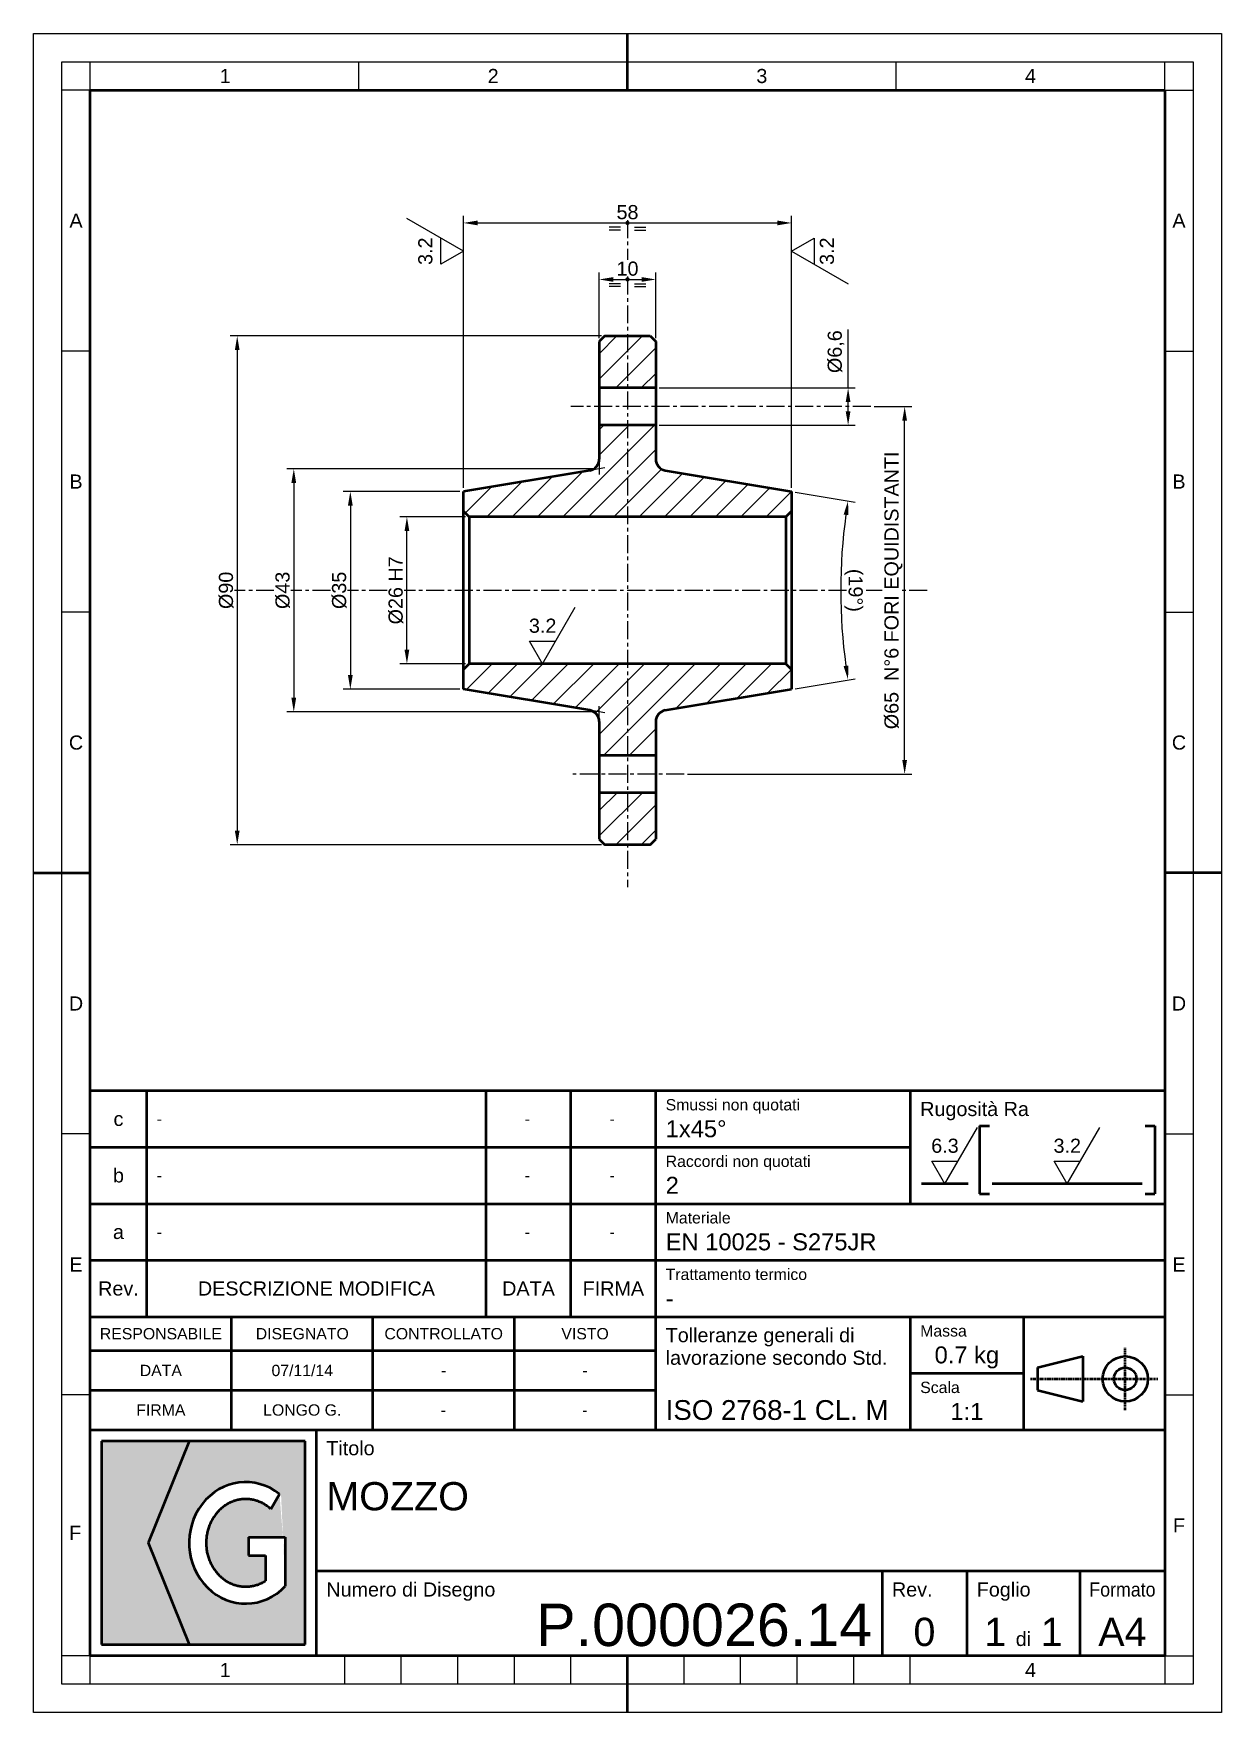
# Paper-space layout 'Foglio1' of a CAD drawing. Header units: millimetres. Extents: x -200 to 10, y -10 to 287.
# The model-space entities are those that its viewports show. They can reach past a viewport. Long polylines and large blocks are cut down to what shows.
import ezdxf
from ezdxf.enums import TextEntityAlignment as Align

# ---------------------------------------------------------------- set-up
doc = ezdxf.new("R2010")
doc.units = ezdxf.units.MM
doc.header["$LTSCALE"] = 0.1
doc.header["$PDSIZE"] = -5
doc.linetypes.add('CENTER', pattern=[50.8, 31.75, -6.35, 6.35, -6.35])
for name, color, linetype, lineweight in [('ASSE', 4, 'CENTER', 25), ('CARTIGLIO', 7, 'Continuous', 50), ('CONTORNO1', 7, 'Continuous', 50), ('QUOTA', 3, 'Continuous', 25), ('TRATTEGGIO', 1, 'Continuous', 25)]:
    doc.layers.add(name, color=color, linetype=linetype, lineweight=lineweight)
doc.layers.add('FINESTRA', color=1, linetype='Continuous', lineweight=25, plot=False)
doc.layers.get('FINESTRA').freeze()
doc.styles.get("Standard").update_dxf_attribs({"font": 'arial.ttf'})
doc.dimstyles.new('ISO_1-1', dxfattribs={"dimtxt": 2.5, "dimasz": 2.5, "dimexe": 1.25, "dimexo": 0.625, "dimtad": 1, "dimtxsty": 'Standard', "dimcen": 2.5, "dimclrt": 2, "dimadec": 0, "dimazin": 0, "dimtfac": 1, "dimtmove": 0, "dimatfit": 3, "dimfxl": 1, "dimarcsym": 0})

# ---------------------------------------------------------------- blocks, each defined once
blk = doc.blocks.new('DLG - A4')
at = {"layer": 'CARTIGLIO', "color": 3, "lineweight": 25}
for p, q in [((-200, 287), (10, 287)), ((-200, -10), (-200, 287)), ((10, 287), (10, -10)), ((-195, 282), (5, 282)), ((-195, -5), (-195, 282)), ((-190, 277), (-190, 282)), ((-142.5, 277), (-142.5, 282)), ((-47.5, 277), (-47.5, 282)), ((0, 277), (0, 282)), ((5, 282), (5, -5)), ((-190, 277), (-195, 277)), ((0, 277), (5, 277)), ((-190, 230.83), (-195, 230.83)), ((0, 230.83), (5, 230.83)), ((-190, 184.67), (-195, 184.67)), ((0, 184.67), (5, 184.67)), ((-190, 92.33), (-195, 92.33)), ((0, 92.33), (5, 92.33)), ((-190, 46.17), (-195, 46.17)), ((0, 46.17), (5, 46.17)), ((-190, 0), (-195, 0)), ((-190, -5), (-190, 0)), ((-145, -5), (-145, 0)), ((-135, -5), (-135, 0)), ((-125, -5), (-125, 0)), ((-115, -5), (-115, 0)), ((-105, -5), (-105, 0)), ((-85, -5), (-85, 0)), ((-75, -5), (-75, 0)), ((-65, -5), (-65, 0)), ((-55, -5), (-55, 0)), ((-45, -5), (-45, 0)), ((0, 0), (5, 0)), ((0, 0), (0, -5)), ((5, -5), (-195, -5)), ((10, -10), (-200, -10))]:
    blk.add_line(p, q, dxfattribs=at)
at = {"layer": 'CARTIGLIO'}
for p, q in [((-95, 277), (-95, 287)), ((-190, 277), (0, 277)), ((-190, 0), (-190, 277)), ((0, 277), (0, 0)), ((-200, 138.5), (-190, 138.5)), ((10, 138.5), (0, 138.5)), ((-15, 15), (-15, 0)), ((0, 15), (-15, 15)), ((0, 0), (-190, 0)), ((-95, -10), (-95, 0))]:
    blk.add_line(p, q, dxfattribs=at)
at = {"layer": 'CARTIGLIO', "linetype": 'Continuous'}
for s, p in [('1', (-166.12, 279.5)), ('2', (-118.75, 279.5)), ('3', (-71.25, 279.5)), ('4', (-23.75, 279.5)), ('A', (-192.5, 253.92)), ('A', (2.5, 253.92)), ('B', (-192.5, 207.75)), ('B', (2.5, 207.75)), ('C', (-192.5, 161.58)), ('C', (2.5, 161.58)), ('D', (-192.5, 115.42)), ('D', (2.5, 115.42)), ('E', (-192.5, 69.25)), ('E', (2.5, 69.25)), ('F', (2.5, 23.08)), ('F', (-192.64, 21.78)), ('1', (-166.12, -2.5)), ('4', (-23.75, -2.5))]:
    blk.add_text(s, height=2.5, dxfattribs=at).set_placement(p, align=Align.MIDDLE_CENTER)
at = {"layer": 'CARTIGLIO', "color": 3, "linetype": 'Continuous', "width": 0.9}
blk.add_text('Formato', height=2.5, dxfattribs=at).set_placement((-7.5, 10.5), align=Align.CENTER)
at = {"layer": 'CARTIGLIO', "color": 2}
blk.add_text('A4', height=5, dxfattribs=at).set_placement((-7.5, 1.75), align=Align.CENTER)
blk = doc.blocks.new('DLG - Tabella Cartiglio Particolari')
at = {"layer": 'CARTIGLIO'}
h = blk.add_hatch(color=256, dxfattribs=at)
h.set_gradient(color1=(142, 217, 0), rotation=90, one_color=1, name='INVCYLINDER')
h.paths.add_polyline_path([(-172.5, 2), (-179.75, 20), (-172.5, 38), (-188, 38), (-188, 2)])
h = blk.add_hatch(color=256, dxfattribs=at)
h.set_gradient(color1=(74, 74, 74), rotation=90, one_color=1, name='INVCYLINDER')
h.paths.add_polyline_path([(-152, 2), (-152, 38), (-172.5, 38), (-179.75, 20), (-172.5, 2)])
edge = h.paths.add_edge_path(flags=16)
edge.add_ellipse((-162.5, 20), major_axis=(0, -10.75), ratio=0.930233, start_angle=-216.6999, end_angle=44.427, ccw=False)
edge.add_line((-156.52, 28.62), (-158.05, 25.98))
edge.add_spline(control_points=[(-158.05, 25.98), (-158.11, 26.03), (-158.36, 26.25), (-158.82, 26.6), (-159.44, 26.98), (-160.09, 27.29), (-160.76, 27.52), (-161.45, 27.68), (-162.15, 27.75), (-162.85, 27.75), (-163.55, 27.68), (-164.24, 27.52), (-164.91, 27.29), (-165.56, 26.98), (-166.18, 26.6), (-166.77, 26.15), (-167.32, 25.63), (-167.82, 25.05), (-168.27, 24.41), (-168.65, 23.72), (-168.97, 22.99), (-169.22, 22.22), (-169.39, 21.43), (-169.49, 20.61), (-169.51, 19.79), (-169.45, 18.98), (-169.32, 18.17), (-169.1, 17.39), (-168.82, 16.64), (-168.47, 15.93), (-168.05, 15.26), (-167.58, 14.65), (-167.05, 14.1), (-166.48, 13.61), (-165.88, 13.2), (-165.24, 12.85), (-164.57, 12.59), (-163.89, 12.39), (-163.2, 12.28), (-162.73, 12.25), (-162.5, 12.25)], knot_values=[18.269116, 18.269116, 18.269116, 18.269116, 18.521182, 19.261774, 19.990675, 20.709105, 21.418788, 22.121881, 22.820876, 23.518482, 24.217478, 24.92057, 25.630253, 26.348683, 27.077584, 27.818176, 28.571145, 29.336629, 30.114246, 30.903123, 31.701955, 32.50907, 33.322497, 34.140049, 34.959392, 35.778137, 36.593911, 37.404444, 38.207646, 39.001688, 39.785073, 40.556703, 41.315946, 42.062675, 42.797301, 43.520781, 44.234594, 44.940688, 45.641404, 46.339358, 46.339358, 46.339358, 46.339358], degree=3, periodic=0)
edge.add_spline(control_points=[(-162.5, 12.25), (-162.27, 12.25), (-161.8, 12.28), (-161.11, 12.39), (-160.43, 12.59), (-159.76, 12.85), (-159.29, 13.11), (-159.04, 13.26), (-159, 13.29)], knot_values=[0, 0, 0, 0, 0.697954, 1.39867, 2.104765, 2.818577, 3.542057, 3.699749, 3.699749, 3.699749, 3.699749], degree=3, periodic=0)
edge.add_line((-159, 13.29), (-159, 17.75))
edge.add_line((-159, 17.75), (-162, 17.75))
edge.add_line((-162, 17.75), (-162, 21))
edge.add_line((-162, 21), (-155.5, 21))
edge.add_line((-155.5, 21), (-155.5, 12.32))
for p, q in [((-190, 0), (-190, 100)), ((-190, 100), (0, 100)), ((-180, 60), (-180, 100)), ((-120, 60), (-120, 100)), ((-105, 60), (-105, 100)), ((-90, 40), (-90, 100)), ((-45, 100), (-45, 80)), ((0, 100), (0, 0)), ((-32.75, 93.75), (-31, 93.75)), ((-32.75, 93.75), (-32.75, 81.75)), ((-3.5, 93.75), (-1.75, 93.75)), ((-1.75, 93.75), (-1.75, 81.75)), ((-190, 90), (-45, 90)), ((-34.75, 83.5), (-43, 83.5)), ((-4, 83.5), (-30.5, 83.5)), ((-32.75, 81.75), (-31, 81.75)), ((-3.5, 81.75), (-1.75, 81.75)), ((-190, 80), (0, 80)), ((-190, 70), (0, 70)), ((-190, 60), (0, 60)), ((-165, 40), (-165, 60)), ((-140, 40), (-140, 60)), ((-115, 40), (-115, 60)), ((-45, 60), (-45, 40)), ((-25, 60), (-25, 40)), ((-190, 54), (-90, 54)), ((-22.5, 51), (-14.5, 53)), ((-22.5, 51), (-22.5, 47)), ((-14.5, 53), (-14.5, 45)), ((-45, 50), (-25, 50)), ((-190, 47), (-90, 47)), ((-22.5, 47), (-14.5, 45)), ((-190, 40), (0, 40)), ((-150, 0), (-150, 40)), ((-152, 38), (-188, 38)), ((-188, 38), (-188, 2)), ((-172.5, 38), (-179.75, 20)), ((-152, 2), (-152, 38)), ((-158.05, 25.98), (-156.52, 28.62)), ((-162, 21), (-155.5, 21)), ((-162, 21), (-162, 17.75)), ((-155.5, 21), (-155.5, 12.32)), ((-179.75, 20), (-172.5, 2)), ((-162, 17.75), (-159, 17.75)), ((-159, 17.75), (-159, 13.29)), ((0, 15), (-150, 15)), ((-50, 15), (-50, 0)), ((-35, 15), (-35, 0)), ((-15, 15), (-15, 0)), ((0, 0), (-190, 0)), ((-188, 2), (-152, 2))]:
    blk.add_line(p, q, dxfattribs=at)
at = {"layer": 'CARTIGLIO', "color": 3, "linetype": 'CENTER', "ltscale": 0.1}
for p, q in [((-7, 43.5), (-7, 54.5)), ((-23.75, 49), (-12.5, 49)), ((-12.5, 49), (-1.25, 49))]:
    blk.add_line(p, q, dxfattribs=at)
at = {"layer": 'CARTIGLIO'}
for radius in [4, 2]:
    blk.add_circle((-7, 49), radius, dxfattribs=at)
blk.add_ellipse((-162.5, 20), major_axis=(0, -10.75), ratio=0.930233, start_param=-3.782127, end_param=0.775397, dxfattribs=at)
for points, knots in [([(-158.05, 25.98), (-158.11, 26.03), (-158.36, 26.25), (-158.82, 26.6), (-159.44, 26.98), (-160.09, 27.29), (-160.76, 27.52), (-161.45, 27.68), (-162.15, 27.75), (-162.85, 27.75), (-163.55, 27.68), (-164.24, 27.52), (-164.91, 27.29), (-165.56, 26.98), (-166.18, 26.6), (-166.77, 26.15), (-167.32, 25.63), (-167.82, 25.05), (-168.27, 24.41), (-168.65, 23.72), (-168.97, 22.99), (-169.22, 22.22), (-169.39, 21.43), (-169.49, 20.61), (-169.51, 19.79), (-169.45, 18.98), (-169.32, 18.17), (-169.1, 17.39), (-168.82, 16.64), (-168.47, 15.93), (-168.05, 15.26), (-167.58, 14.65), (-167.05, 14.1), (-166.48, 13.61), (-165.88, 13.2), (-165.24, 12.85), (-164.57, 12.59), (-163.89, 12.39), (-163.2, 12.28), (-162.73, 12.25), (-162.5, 12.25)], [18.269116, 18.269116, 18.269116, 18.269116, 18.521182, 19.261774, 19.990675, 20.709105, 21.418788, 22.121881, 22.820876, 23.518482, 24.217478, 24.92057, 25.630253, 26.348683, 27.077584, 27.818176, 28.571145, 29.336629, 30.114246, 30.903123, 31.701955, 32.50907, 33.322497, 34.140049, 34.959392, 35.778137, 36.593911, 37.404444, 38.207646, 39.001688, 39.785073, 40.556703, 41.315946, 42.062675, 42.797301, 43.520781, 44.234594, 44.940688, 45.641404, 46.339358, 46.339358, 46.339358, 46.339358]), ([(-162.5, 12.25), (-162.27, 12.25), (-161.8, 12.28), (-161.11, 12.39), (-160.43, 12.59), (-159.76, 12.85), (-159.29, 13.11), (-159.04, 13.26), (-159, 13.29)], [0, 0, 0, 0, 0.697954, 1.39867, 2.104765, 2.818577, 3.542057, 3.699749, 3.699749, 3.699749, 3.699749])]:
    blk.add_open_spline(points, degree=3, knots=knots, dxfattribs=at)
at = {"layer": 'CARTIGLIO', "color": 3, "linetype": 'Continuous'}
for s, height, p in [('Smussi non quotati', 2, (-88.25, 96.5)), ('Rugosità Ra', 2.5, (-43.25, 95.5)), ('Raccordi non quotati', 2, (-88.25, 86.5)), ('Materiale', 2, (-88.25, 76.5)), ('Trattamento termico', 2, (-88.25, 66.5)), ('Tolleranze generali di', 2.5, (-88.25, 55.5)), ('Massa', 2, (-43.25, 56.5)), ('lavorazione secondo Std.', 2.5, (-88.25, 51.5)), ('Scala', 2, (-43.25, 46.5)), ('Titolo', 2.5, (-148.25, 35.5)), ('Numero di Disegno', 2.5, (-148.25, 10.5)), ('Rev.', 2.5, (-48.25, 10.5)), ('Foglio', 2.5, (-33.25, 10.5))]:
    blk.add_text(s, height=height, dxfattribs=at).set_placement(p)
for s, height, p in [('c', 2.5, (-185, 95)), ('b', 2.5, (-185, 85)), ('a', 2.5, (-185, 75)), ('Rev.', 2.5, (-185, 65)), ('DESCRIZIONE MODIFICA', 2.5, (-150, 65)), ('DATA', 2.5, (-112.5, 65)), ('FIRMA', 2.5, (-97.5, 65)), ('RESPONSABILE', 2, (-177.5, 57)), ('DISEGNATO', 2, (-152.5, 57)), ('CONTROLLATO', 2, (-127.5, 57)), ('VISTO', 2, (-102.5, 57)), ('DATA', 2, (-177.5, 50.5)), ('FIRMA', 2, (-177.5, 43.5))]:
    blk.add_text(s, height=height, dxfattribs=at).set_placement(p, align=Align.MIDDLE_CENTER)
blk.add_text('di', height=2.5, dxfattribs=at).set_placement((-25, 1.75), align=Align.CENTER)
at = {"layer": 'CARTIGLIO', "color": 2, "flags": 8}
for tag, p in [('Descr Mod C', (-178.25, 95)), ('Descr Mod B', (-178.25, 85)), ('Descr Mod A', (-178.25, 75))]:
    blk.add_attdef(tag, text='', height=2, dxfattribs=at).set_placement(p, align=Align.MIDDLE_LEFT)
for tag, p in [('Data Mod C', (-112.72, 95)), ('Dis Mod C', (-97.72, 95)), ('Data Mod B', (-112.72, 85)), ('Dis Mod B', (-97.72, 85)), ('Data Mod A', (-112.72, 75)), ('Dis Mod A', (-97.72, 75)), ('Data Dis', (-152.5, 50.5)), ('Data Contr', (-127.5, 50.5)), ('Data Visto', (-102.5, 50.5)), ('Nome Dis', (-152.5, 43.5)), ('Nome Visto', (-102.55, 43.5)), ('Nome Contr', (-127.55, 43.5))]:
    blk.add_attdef(tag, text='', height=2, dxfattribs=at).set_placement(p, align=Align.MIDDLE_CENTER)
for tag, p, height in [('Smussi', (-88.25, 91.75), 3), ('Raccordi', (-88.25, 81.75), 3), ('Materiale', (-88.25, 71.75), 3), ('Trattamento', (-88.25, 61.75), 3), ('Tolleranze', (-88.25, 41.75), 3.5), ('Titolo1', (-148.25, 25.75), 5), ('Titolo2', (-148.25, 16.75), 5)]:
    blk.add_attdef(tag, p, '', height=height, dxfattribs=at)
for tag, height, p in [('Massa', 3, (-35, 51.75)), ('Scala', 3, (-35, 41.75)), ('Rev', 5, (-42.5, 1.75)), ('FC', 5, (-30, 1.75)), ('FT', 5, (-20, 1.75))]:
    blk.add_attdef(tag, text='', height=height, dxfattribs=at).set_placement(p, align=Align.CENTER)
blk.add_attdef('Numero Disegno', text='', height=7.5, dxfattribs=at).set_placement((-51.74, 1.75), align=Align.RIGHT)
blk = doc.blocks.new('Rug_Lavorazione')
at = {"layer": 'QUOTA'}
for p, q in [((0, 0), (5.77, 10)), ((0, 0), (-2.31, 4)), ((-2.31, 4), (2.31, 4))]:
    blk.add_line(p, q, dxfattribs=at)
at = {"layer": 'QUOTA', "color": 2, "flags": 8}
blk.add_attdef('Rugosità', text='', height=2.5, dxfattribs=at).set_placement((0, 5.5), align=Align.CENTER)
blk = doc.blocks.new('*D3')
at = {"layer": 'Defpoints', "color": 0}
for p in [(190, 258), (201, 258), (201, 232)]:
    blk.add_point(p, dxfattribs=at)
at = {"layer": 'QUOTA', "color": 0, "lineweight": -2}
for p, q in [((200.38, 258), (188.75, 258)), ((190, 234.5), (190, 255.5)), ((200.38, 232), (188.75, 232))]:
    blk.add_line(p, q, dxfattribs=at)
at = {"layer": 'QUOTA', "color": 0}
for points in [[(190.42, 255.5), (189.58, 255.5), (190, 258)], [(189.58, 234.5), (190.42, 234.5), (190, 232)]]:
    blk.add_solid(points, dxfattribs=at)
at = {"layer": 'QUOTA', "color": 2, "insert": (188.05, 245), "char_height": 2.5, "attachment_point": 5, "rotation": 90}
blk.add_mtext('%%C26 H7', dxfattribs=at)
blk = doc.blocks.new('*D4')
at = {"layer": 'Defpoints', "color": 0}
for p in [(200, 262.5), (180, 227.5), (200, 227.5)]:
    blk.add_point(p, dxfattribs=at)
at = {"layer": 'QUOTA', "color": 0, "lineweight": -2}
for p, q in [((199.38, 262.5), (178.75, 262.5)), ((180, 260), (180, 230)), ((199.38, 227.5), (178.75, 227.5))]:
    blk.add_line(p, q, dxfattribs=at)
at = {"layer": 'QUOTA', "color": 0}
for points in [[(180.42, 260), (179.58, 260), (180, 262.5)], [(179.58, 230), (180.42, 230), (180, 227.5)]]:
    blk.add_solid(points, dxfattribs=at)
at = {"layer": 'QUOTA', "color": 2, "insert": (178.05, 245), "char_height": 2.5, "attachment_point": 5, "rotation": 90}
blk.add_mtext('%%C35', dxfattribs=at)
blk = doc.blocks.new('*D5')
at = {"layer": 'Defpoints', "color": 0}
for p in [(224, 266.5), (170, 223.5), (224, 223.5)]:
    blk.add_point(p, dxfattribs=at)
at = {"layer": 'QUOTA', "color": 0, "lineweight": -2}
for p, q in [((223.38, 266.5), (168.75, 266.5)), ((170, 264), (170, 226)), ((223.38, 223.5), (168.75, 223.5))]:
    blk.add_line(p, q, dxfattribs=at)
at = {"layer": 'QUOTA', "color": 0}
for points in [[(170.42, 264), (169.58, 264), (170, 266.5)], [(169.58, 226), (170.42, 226), (170, 223.5)]]:
    blk.add_solid(points, dxfattribs=at)
at = {"layer": 'QUOTA', "color": 2, "insert": (168.05, 245), "char_height": 2.5, "attachment_point": 5, "rotation": 90}
blk.add_mtext('%%C43', dxfattribs=at)
blk = doc.blocks.new('*D6')
at = {"layer": 'Defpoints', "color": 0}
for p in [(225, 290), (160, 200), (225, 200)]:
    blk.add_point(p, dxfattribs=at)
at = {"layer": 'QUOTA', "color": 0, "lineweight": -2}
for p, q in [((224.38, 290), (158.75, 290)), ((160, 287.5), (160, 202.5)), ((224.38, 200), (158.75, 200))]:
    blk.add_line(p, q, dxfattribs=at)
at = {"layer": 'QUOTA', "color": 0}
for points in [[(160.42, 287.5), (159.58, 287.5), (160, 290)], [(159.58, 202.5), (160.42, 202.5), (160, 200)]]:
    blk.add_solid(points, dxfattribs=at)
at = {"layer": 'QUOTA', "color": 2, "insert": (158.05, 245), "char_height": 2.5, "attachment_point": 5, "rotation": 90}
blk.add_mtext('%%C90', dxfattribs=at)
blk = doc.blocks.new('*D7')
at = {"layer": 'Defpoints', "color": 0}
for p in [(234, 280.8), (268, 280.8), (234, 274.2)]:
    blk.add_point(p, dxfattribs=at)
at = {"layer": 'QUOTA', "color": 0, "lineweight": -2}
for p, q in [((268, 280.8), (268, 291.15)), ((234.62, 280.8), (269.25, 280.8)), ((268, 276.7), (268, 278.3)), ((234.62, 274.2), (269.25, 274.2))]:
    blk.add_line(p, q, dxfattribs=at)
at = {"layer": 'QUOTA', "color": 0}
for points in [[(268.42, 278.3), (267.58, 278.3), (268, 280.8)], [(267.58, 276.7), (268.42, 276.7), (268, 274.2)]]:
    blk.add_solid(points, dxfattribs=at)
at = {"layer": 'QUOTA', "color": 2, "insert": (265.87, 287.23), "char_height": 2.5, "attachment_point": 5, "rotation": 90}
blk.add_mtext('%%c6,6', dxfattribs=at)
blk = doc.blocks.new('*D8')
at = {"layer": 'Defpoints', "color": 0}
for p in [(272, 277.5), (278, 277.5), (239, 212.5)]:
    blk.add_point(p, dxfattribs=at)
at = {"layer": 'QUOTA', "color": 0, "lineweight": -2}
for p, q in [((272.62, 277.5), (279.25, 277.5)), ((278, 215), (278, 275)), ((239.62, 212.5), (279.25, 212.5))]:
    blk.add_line(p, q, dxfattribs=at)
at = {"layer": 'QUOTA', "color": 0}
for points in [[(278.42, 275), (277.58, 275), (278, 277.5)], [(277.58, 215), (278.42, 215), (278, 212.5)]]:
    blk.add_solid(points, dxfattribs=at)
at = {"layer": 'QUOTA', "color": 2, "insert": (276.01, 245), "char_height": 2.5, "attachment_point": 5, "rotation": 90}
blk.add_mtext('%%c65  N°6 FORI EQUIDISTANTI', dxfattribs=at)
blk = doc.blocks.new('*D9')
at = {"layer": 'Defpoints', "color": 0}
for p in [(234, 300), (224, 289), (234, 289)]:
    blk.add_point(p, dxfattribs=at)
at = {"layer": 'QUOTA', "color": 0, "lineweight": -2}
for p, q in [((224, 289.62), (224, 301.25)), ((226.5, 300), (231.5, 300)), ((234, 289.62), (234, 301.25))]:
    blk.add_line(p, q, dxfattribs=at)
at = {"layer": 'QUOTA', "color": 0}
for points in [[(226.5, 300.42), (226.5, 299.58), (224, 300)], [(231.5, 299.58), (231.5, 300.42), (234, 300)]]:
    blk.add_solid(points, dxfattribs=at)
at = {"layer": 'QUOTA', "color": 2, "insert": (229, 301.9), "char_height": 2.5, "attachment_point": 5}
blk.add_mtext('10', dxfattribs=at)
blk = doc.blocks.new('*D10')
at = {"layer": 'Defpoints', "color": 0}
for p in [(258, 310), (200, 262.5), (258, 262.5)]:
    blk.add_point(p, dxfattribs=at)
at = {"layer": 'QUOTA', "color": 0, "lineweight": -2}
for p, q in [((200, 263.12), (200, 311.25)), ((202.5, 310), (255.5, 310)), ((258, 263.12), (258, 311.25))]:
    blk.add_line(p, q, dxfattribs=at)
at = {"layer": 'QUOTA', "color": 0}
for points in [[(202.5, 310.42), (202.5, 309.58), (200, 310)], [(255.5, 309.58), (255.5, 310.42), (258, 310)]]:
    blk.add_solid(points, dxfattribs=at)
at = {"layer": 'QUOTA', "color": 2, "insert": (229, 311.9), "char_height": 2.5, "attachment_point": 5}
blk.add_mtext('58', dxfattribs=at)
blk = doc.blocks.new('Simbolo_Simmetria')
at = {"layer": 'QUOTA'}
for p, q in [((-1.25, -0.75), (-3.25, -0.75)), ((-1.25, -1.25), (-3.25, -1.25)), ((1.25, -0.75), (3.25, -0.75)), ((1.25, -1.25), (3.25, -1.25))]:
    blk.add_line(p, q, dxfattribs=at)
at = {"layer": 'QUOTA', "const_width": 0.375}
blk.add_lwpolyline([(-0.1875, 0, 1), (0.1875, 0, 1)], format="xyb", close=True, dxfattribs=at)
blk = doc.blocks.new('*D12')
at = {"layer": 'Defpoints', "color": 0}
for p in [(235.67, 266.22), (258, 262.5), (266.84, 250.3), (258, 227.5), (235.67, 223.78)]:
    blk.add_point(p, dxfattribs=at)
at = {"layer": 'QUOTA', "color": 0, "lineweight": -2}
for p, q in [((258.62, 262.4), (269.24, 260.63)), ((258.62, 227.6), (269.24, 229.37))]:
    blk.add_line(p, q, dxfattribs=at)
blk.add_arc((363, 245), 96.31, 172.025, 187.975, dxfattribs=at)
at = {"layer": 'QUOTA', "color": 0}
for points in [[(268.04, 258.3), (267.21, 258.42), (268, 260.83)], [(267.21, 231.58), (268.04, 231.7), (268, 229.17)]]:
    blk.add_solid(points, dxfattribs=at)
at = {"layer": 'QUOTA', "color": 2, "insert": (268.96, 245), "char_height": 2.5, "attachment_point": 5, "rotation": 270}
blk.add_mtext('(19%%d)', dxfattribs=at)
blk = doc.blocks.new('Rug_Lavorazione_Ruotato')
at = {"layer": 'QUOTA'}
for p, q in [((0, 0), (-5.77, -10)), ((0, 0), (2.31, -4)), ((2.31, -4), (-2.31, -4))]:
    blk.add_line(p, q, dxfattribs=at)
at = {"layer": 'QUOTA', "color": 2, "flags": 8}
blk.add_attdef('Rugosità', text='', height=2.5, dxfattribs=at).set_placement((0, -7.5), align=Align.CENTER)

msp = doc.modelspace()

# ---------------------------------------------------------------- hatches: boundary and pattern name
at = {"layer": 'TRATTEGGIO'}
h = msp.add_hatch(dxfattribs=at)
h.set_pattern_fill('ANSI31', color=256, style=0)
h.paths.add_polyline_path([(234, 280.8), (234, 289), (233, 290), (225, 290), (224, 289), (224, 280.8)])
h.paths.add_polyline_path([(258, 262.5), (235.671, 266.221, -0.3666294), (234, 268.194), (234, 274.2), (224, 274.2), (224, 268.194, -0.3666294), (222.329, 266.221), (200, 262.5), (200, 259), (201, 258), (257, 258), (258, 259)])
h.paths.add_polyline_path([(235.671, 223.779), (258, 227.5), (258, 231), (257, 232), (201, 232), (200, 231), (200, 227.5), (222.329, 223.779, -0.3666294), (224, 221.806), (224, 215.8), (234, 215.8), (234, 221.806, -0.3666294)])
h.paths.add_polyline_path([(234, 201), (234, 209.2), (224, 209.2), (224, 201), (225, 200), (233, 200)])

# ---------------------------------------------------------------- linework, layer by layer
at = {"layer": 'ASSE'}
for p, q in [((229, 310.5), (229, 303.5)), ((229, 300.5), (229, 192.5)), ((272, 277.5), (219, 277.5)), ((166.5, 245), (159.5, 245)), ((176.5, 245), (169.5, 245)), ((186.5, 245), (179.5, 245)), ((267.692, 245), (189.5, 245)), ((274, 245), (271.192, 245)), ((282, 245), (277.5, 245)), ((239, 212.5), (219, 212.5))]:
    msp.add_line(p, q, dxfattribs=at)
at = {"layer": 'CONTORNO1'}
for p, q in [((225, 290), (224, 289)), ((224, 289), (224, 268.194)), ((225, 290), (233, 290)), ((233, 290), (234, 289)), ((234, 289), (234, 268.194)), ((234, 280.8), (224, 280.8)), ((234, 274.2), (224, 274.2)), ((222.329, 266.221), (200, 262.5)), ((235.671, 266.221), (258, 262.5)), ((200, 227.5), (200, 262.5)), ((258, 262.5), (258, 227.5)), ((200, 259), (201, 258)), ((258, 259), (257, 258)), ((257, 258), (201, 258)), ((201, 258), (201, 232)), ((257, 258), (257, 232)), ((200, 231), (201, 232)), ((257, 232), (201, 232)), ((258, 231), (257, 232)), ((222.329, 223.779), (200, 227.5)), ((235.671, 223.779), (258, 227.5)), ((224, 221.806), (224, 201)), ((234, 221.806), (234, 201)), ((234, 215.8), (224, 215.8)), ((234, 209.2), (224, 209.2)), ((224, 201), (225, 200)), ((233, 200), (225, 200)), ((233, 200), (234, 201))]:
    msp.add_line(p, q, dxfattribs=at)
for centre, start, end in [((222, 268.194), 279.46232, 0), ((236, 268.194), 180, 260.53768), ((222, 221.806), 0, 80.53768), ((236, 221.806), 99.46232, 180)]:
    msp.add_arc(centre, 2, start, end, dxfattribs=at)
at = {"layer": 'QUOTA'}
for p, q in [((224, 267.5), (224, 265.5)), ((224.986, 266.664), (223.014, 266.336)), ((224.986, 223.336), (223.014, 223.664)), ((224, 222.5), (224, 224.5))]:
    msp.add_line(p, q, dxfattribs=at)

# ---------------------------------------------------------------- block references
at = {"layer": 'QUOTA', "rotation": 90}
for name, p in [('Rug_Lavorazione', (200, 305)), ('Rug_Lavorazione_Ruotato', (258, 305))]:
    msp.add_blockref(name, p, dxfattribs=at).add_auto_attribs({'Rugosità': '3.2'})
at = {"layer": 'QUOTA'}
for p in [(229, 310), (229, 300)]:
    msp.add_blockref('Simbolo_Simmetria', p, dxfattribs=at)
msp.add_blockref('Rug_Lavorazione', (214, 232), dxfattribs=at).add_auto_attribs({'Rugosità': '3.2'})

# ---------------------------------------------------------------- dimensions: what is measured, and where the dimension line sits
for base, p1, p2, picture, middle in [((258, 310), (200, 262.5), (258, 262.5), '*D10', (229, 311.901)), ((234, 300), (224, 289), (234, 289), '*D9', (229, 301.901))]:
    dim = msp.add_linear_dim(base=base, p1=p1, p2=p2, dimstyle='ISO_1-1', dxfattribs=at)
    dim.commit()
    dim.dimension.update_dxf_attribs({"geometry": picture, "text_midpoint": middle})
for base, p1, p2, text, picture, middle in [((268, 280.8), (234, 274.2), (234, 280.8), '%%c<>', '*D7', (265.874, 287.228)), ((160, 200), (225, 290), (225, 200), '%%C<>', '*D6', (158.054, 245)), ((278, 277.5), (239, 212.5), (272, 277.5), '%%c<>  N°6 FORI EQUIDISTANTI', '*D8', (276.006, 245)), ((170, 223.5), (224, 266.5), (224, 223.5), '%%C<>', '*D5', (168.054, 245)), ((180, 227.5), (200, 262.5), (200, 227.5), '%%C<>', '*D4', (178.054, 245)), ((190, 258), (201, 232), (201, 258), '%%C<> H7', '*D3', (188.054, 245))]:
    dim = msp.add_linear_dim(base=base, p1=p1, p2=p2, angle=90, text=text, dimstyle='ISO_1-1', dxfattribs=at)
    dim.commit()
    dim.dimension.update_dxf_attribs({"geometry": picture, "text_midpoint": middle})
dim = msp.add_angular_dim_2l(base=(266.838, 250.299), line1=((235.671, 266.221), (258, 262.5)), line2=((235.671, 223.779), (258, 227.5)), text='(<>)', dimstyle='ISO_1-1', dxfattribs=at)
dim.commit()
dim.dimension.update_dxf_attribs({"geometry": '*D12', "text_midpoint": (268.956, 245)})

psp = doc.layouts.new('Foglio1')

# ---------------------------------------------------------------- block references
at = {"layer": 'CARTIGLIO'}
psp.add_blockref('DLG - A4', (0, 0), dxfattribs=at)
ref = psp.add_blockref('DLG - Tabella Cartiglio Particolari', (0, 0), dxfattribs=at)
ref.add_attrib('Numero Disegno', 'P.000026.14', dxfattribs={"color": 2, "height": 7.5, "flags": 8}).set_placement((-51.74, 1.75), align=Align.RIGHT)
ref.add_attrib('Rev', '0', dxfattribs={"color": 2, "height": 5, "flags": 8}).set_placement((-42.5, 1.75), align=Align.CENTER)
ref.add_attrib('Titolo1', 'MOZZO', (-148.25, 25.75), dxfattribs={"color": 2, "height": 5, "flags": 8})
ref.add_attrib('Tolleranze', 'ISO 2768-1 CL. M', (-88.25, 41.75), dxfattribs={"color": 2, "height": 3.5, "flags": 8})
ref.add_attrib('Scala', '1:1', dxfattribs={"color": 2, "height": 3, "flags": 8}).set_placement((-35, 41.75), align=Align.CENTER)
ref.add_attrib('Smussi', '1x45°', (-88.25, 91.75), dxfattribs={"color": 2, "height": 3, "flags": 8})
ref.add_attrib('Raccordi', '2', (-88.25, 81.75), dxfattribs={"color": 2, "height": 3, "flags": 8})
ref.add_attrib('Trattamento', '-', (-88.25, 61.75), dxfattribs={"color": 2, "height": 3, "flags": 8})
ref.add_attrib('Data Dis', '07/11/14', dxfattribs={"color": 2, "height": 2, "flags": 8}).set_placement((-152.5, 50.5), align=Align.MIDDLE_CENTER)
ref.add_attrib('Data Contr', '-', dxfattribs={"color": 2, "height": 2, "flags": 8}).set_placement((-127.5, 50.5), align=Align.MIDDLE_CENTER)
ref.add_attrib('Data Visto', '-', dxfattribs={"color": 2, "height": 2, "flags": 8}).set_placement((-102.5, 50.5), align=Align.MIDDLE_CENTER)
ref.add_attrib('Nome Dis', 'LONGO G.', dxfattribs={"color": 2, "height": 2, "flags": 8}).set_placement((-152.5, 43.5), align=Align.MIDDLE_CENTER)
ref.add_attrib('Nome Contr', '-', dxfattribs={"color": 2, "height": 2, "flags": 8}).set_placement((-127.552, 43.5), align=Align.MIDDLE_CENTER)
ref.add_attrib('Nome Visto', '-', dxfattribs={"color": 2, "height": 2, "flags": 8}).set_placement((-102.552, 43.5), align=Align.MIDDLE_CENTER)
ref.add_attrib('Descr Mod A', '-', dxfattribs={"color": 2, "height": 2, "flags": 8}).set_placement((-178.25, 75), align=Align.MIDDLE_LEFT)
ref.add_attrib('Data Mod A', '-', dxfattribs={"color": 2, "height": 2, "flags": 8}).set_placement((-112.716, 75), align=Align.MIDDLE_CENTER)
ref.add_attrib('Dis Mod A', '-', dxfattribs={"color": 2, "height": 2, "flags": 8}).set_placement((-97.716, 75), align=Align.MIDDLE_CENTER)
ref.add_attrib('Data Mod B', '-', dxfattribs={"color": 2, "height": 2, "flags": 8}).set_placement((-112.716, 85), align=Align.MIDDLE_CENTER)
ref.add_attrib('Dis Mod B', '-', dxfattribs={"color": 2, "height": 2, "flags": 8}).set_placement((-97.716, 85), align=Align.MIDDLE_CENTER)
ref.add_attrib('Descr Mod B', '-', dxfattribs={"color": 2, "height": 2, "flags": 8}).set_placement((-178.25, 85), align=Align.MIDDLE_LEFT)
ref.add_attrib('Data Mod C', '-', dxfattribs={"color": 2, "height": 2, "flags": 8}).set_placement((-112.716, 95), align=Align.MIDDLE_CENTER)
ref.add_attrib('Dis Mod C', '-', dxfattribs={"color": 2, "height": 2, "flags": 8}).set_placement((-97.716, 95), align=Align.MIDDLE_CENTER)
ref.add_attrib('Descr Mod C', '-', dxfattribs={"color": 2, "height": 2, "flags": 8}).set_placement((-178.25, 95), align=Align.MIDDLE_LEFT)
ref.add_attrib('FC', '1', dxfattribs={"color": 2, "height": 5, "flags": 8}).set_placement((-30, 1.75), align=Align.CENTER)
ref.add_attrib('FT', '1', dxfattribs={"color": 2, "height": 5, "flags": 8}).set_placement((-20, 1.75), align=Align.CENTER)
ref.add_attrib('Materiale', 'EN 10025 - S275JR', (-88.25, 71.75), dxfattribs={"color": 2, "height": 3, "flags": 8})
ref.add_attrib('Massa', '0.7 kg', dxfattribs={"color": 2, "height": 3, "flags": 8}).set_placement((-35, 51.75), align=Align.CENTER)
for p, values in [((-38.875, 83.5), {'Rugosità': '6.3'}), ((-17.25, 83.5), {'Rugosità': '3.2'})]:
    psp.add_blockref('Rug_Lavorazione', p, dxfattribs=at).add_auto_attribs(values)

# ---------------------------------------------------------------- viewports
at = {"layer": 'FINESTRA'}
psp.add_viewport(center=(-95, 188.5), size=(190, 177), view_center_point=(229, 245), view_height=177, dxfattribs=at)

doc.saveas('drawing.dxf')
